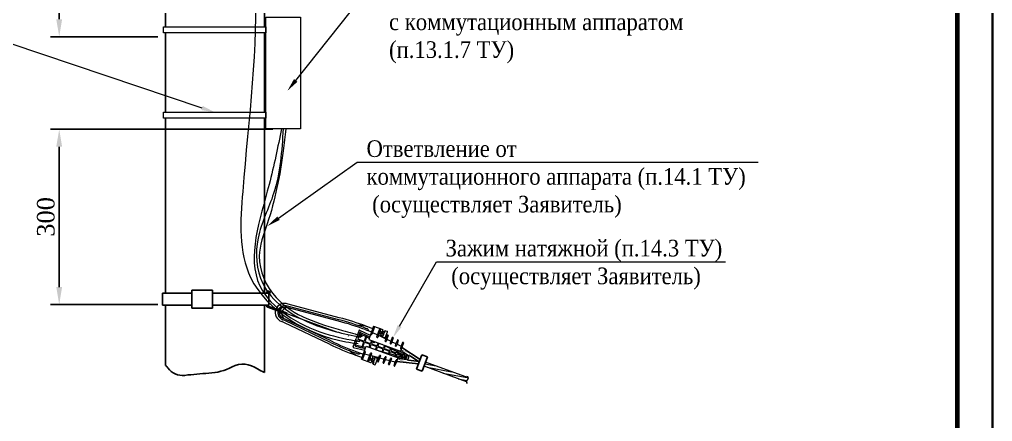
# Model space of a CAD drawing. Header units: millimetres. Extents: x 2174 to 9129, y 1758 to 2055.
# Drawn here: x 6655 to 6793.7, y 1891.5 to 1948.9 of the extents above; entities that cross this region are included whole.
import ezdxf
from ezdxf import colors
from ezdxf.entities.mleader import LeaderData, LeaderLine
from ezdxf.math import Vec2, Vec3

# ---------------------------------------------------------------- set-up
doc = ezdxf.new("R2010")
doc.units = ezdxf.units.MM
doc.set_wipeout_variables(frame=1)
doc.linetypes.add('CENTER2', pattern=[28.575, 19.05, -3.175, 3.175, -3.175])
doc.layers.add('обводка', color=5, linetype='Continuous', lineweight=50)
doc.layers.add('Оси', color=3, linetype='CENTER2', lineweight=25)
doc.layers.add('П', color=7, linetype='Continuous')
doc.layers.add('Чертеж', color=7, linetype='Continuous')
doc.styles.get("Standard").update_dxf_attribs({"font": 'Arial.ttf'})
doc.styles.add('стиль1', font='Times New Roman.ttf', dxfattribs={"width": 0.9, "height": 2})
doc.dimstyles.new('ISO-25', dxfattribs={"dimtxt": 2.5, "dimasz": 2.5, "dimexe": 1.25, "dimexo": 0.625, "dimtad": 1, "dimtxsty": 'Standard', "dimcen": 2.5, "dimadec": 0, "dimazin": 0, "dimtfac": 1, "dimtmove": 0, "dimatfit": 3, "dimfxl": 1, "dimarcsym": 0})

# ---------------------------------------------------------------- blocks, each defined once
blk = doc.blocks.new('*D47')
at = {"color": 0, "lineweight": -2, "transparency": 16777216}
for p, q in [((6691.16, 1971.43), (6659.46, 1971.43)), ((6660.71, 1968.93), (6660.71, 1948.92)), ((6674.78, 1946.42), (6659.46, 1946.42))]:
    blk.add_line(p, q, dxfattribs=at)
at = {"color": 0, "transparency": 16777216}
for points in [[(6660.29, 1968.93), (6661.12, 1968.93), (6660.71, 1971.43)], [(6660.29, 1948.92), (6661.12, 1948.92), (6660.71, 1946.42)]]:
    blk.add_solid(points, dxfattribs=at)
at = {"layer": 'Defpoints', "color": 0, "transparency": 16777216}
for p in [(6691.78, 1971.43), (6660.71, 1946.42), (6675.41, 1946.42)]:
    blk.add_point(p, dxfattribs=at)
at = {"color": 0, "transparency": 16777216, "insert": (6658.81, 1958.93), "char_height": 2.5, "attachment_point": 5, "rotation": 90}
blk.add_mtext('{\\fTimes New Roman|b0|i0|c204|p18;300}', dxfattribs=at)
blk = doc.blocks.new('*D48')
at = {"color": 0, "lineweight": -2, "transparency": 16777216}
for p, q in [((6691.16, 1933.23), (6659.46, 1933.23)), ((6660.71, 1930.73), (6660.71, 1910.73)), ((6674.78, 1908.23), (6659.46, 1908.23))]:
    blk.add_line(p, q, dxfattribs=at)
at = {"color": 0, "transparency": 16777216}
for points in [[(6660.29, 1930.73), (6661.12, 1930.73), (6660.71, 1933.23)], [(6660.29, 1910.73), (6661.12, 1910.73), (6660.71, 1908.23)]]:
    blk.add_solid(points, dxfattribs=at)
at = {"layer": 'Defpoints', "color": 0, "transparency": 16777216}
for p in [(6691.78, 1933.23), (6660.71, 1908.23), (6675.41, 1908.23)]:
    blk.add_point(p, dxfattribs=at)
at = {"color": 0, "transparency": 16777216, "insert": (6658.81, 1920.73), "char_height": 2.5, "attachment_point": 5, "rotation": 90}
blk.add_mtext('{\\fTimes New Roman|b0|i0|c204|p18;300}', dxfattribs=at)

msp = doc.modelspace()

# ---------------------------------------------------------------- linework, layer by layer
at = {"color": 0, "linetype": 'Continuous'}
for p, q in [((6689.968, 2015.004), (6689.955, 1947.812)), ((6675.847, 1976.555), (6675.847, 1947.812)), ((6675.847, 1946.957), (6675.847, 1935.654)), ((6689.955, 1946.957), (6689.955, 1935.654)), ((6675.847, 1934.799), (6675.847, 1909.85)), ((6689.955, 1934.799), (6689.955, 1909.85)), ((6675.406, 1909.85), (6679.596, 1909.85)), ((6679.596, 1910.278), (6682.55, 1910.278)), ((6682.55, 1909.85), (6690.568, 1909.85)), ((6675.406, 1908.137), (6679.596, 1908.137)), ((6675.847, 1908.137), (6675.847, 1899.552)), ((6682.55, 1908.137), (6690.568, 1908.137)), ((6689.955, 1908.137), (6689.955, 1898.554)), ((6679.596, 1907.708), (6682.55, 1907.708))]:
    msp.add_line(p, q, dxfattribs=at)
at = {"color": 0}
for p, q in [((6675.406, 1908.137), (6675.406, 1909.85)), ((6679.596, 1910.278), (6679.596, 1907.708)), ((6682.55, 1910.278), (6682.55, 1907.708)), ((6689.968, 1909.888), (6689.968, 1909.85)), ((6690.256, 1909.888), (6690.256, 1909.85)), ((6690.427, 1909.888), (6690.427, 1909.85)), ((6690.512, 1909.974), (6690.512, 1909.974)), ((6690.568, 1909.85), (6690.568, 1908.137)), ((6690.598, 1909.888), (6690.598, 1909.85)), ((6690.598, 1909.85), (6690.769, 1909.85)), ((6690.769, 1909.888), (6690.769, 1909.85)), ((6690.256, 1908.137), (6690.256, 1908.098)), ((6690.256, 1908.137), (6690.256, 1908.098)), ((6690.427, 1908.137), (6690.427, 1908.098)), ((6690.427, 1908.137), (6690.427, 1908.098)), ((6690.483, 1908.018), (6693.212, 1907.024)), ((6690.425, 1907.857), (6693.153, 1906.863)), ((6693.212, 1907.024), (6693.153, 1906.863)), ((6712.01, 1900.063), (6709.41, 1901.759)), ((6712.128, 1900.386), (6709.547, 1902.13)), ((6711.631, 1899.022), (6712.368, 1901.048)), ((6713.174, 1900.754), (6712.368, 1901.048)), ((6711.901, 1899.768), (6708.804, 1900.106)), ((6712.02, 1900.091), (6708.941, 1900.478)), ((6712.437, 1898.729), (6713.174, 1900.754)), ((6712.437, 1898.729), (6711.631, 1899.022))]:
    msp.add_line(p, q, dxfattribs=at)
at = {"lineweight": 0}
for points in [[(6690.157, 1949.226), (6695.083, 1949.226), (6695.083, 1933.294), (6690.157, 1933.294)], [(6675.57, 1947.812), (6690.164, 1947.812), (6690.164, 1946.957), (6675.57, 1946.957)], [(6675.57, 1935.654), (6690.164, 1935.654), (6690.164, 1934.799), (6675.57, 1934.799)]]:
    msp.add_lwpolyline(points, close=True, dxfattribs=at)
at = {"color": 0, "linetype": 'Continuous'}
msp.add_lwpolyline([(6675.842, 1899.557, -0.0674862), (6676.192, 1899.189, 0.2718655), (6678.595, 1898.138, -0.0158369), (6682.04, 1898.437, 0.1065934), (6685.349, 1899.343, -0.2890027), (6688.949, 1899.044, 0.0444), (6689.949, 1898.557, 0.0444)], format="xyb", dxfattribs=at)
at = {"color": 0, "linetype": 'Continuous', "lineweight": 20}
for points in [[(6706.12, 1900.256), (6706.062, 1900.709)], [(6712.812, 1899.759), (6714.412, 1899.477), (6714.412, 1899.477)], [(6719.023, 1897.759), (6712.909, 1900.024)], [(6718.731, 1897.193), (6712.699, 1899.447)], [(6713.148, 1899.284), (6716.625, 1898.634), (6716.625, 1898.634)], [(6715.361, 1898.441), (6718.823, 1897.837), (6718.823, 1897.837)], [(6717.559, 1897.644), (6718.793, 1897.424)]]:
    msp.add_lwpolyline(points, dxfattribs=at)
at = {"color": 0}
for centre, radius, start, end in [((6690.512, 1909.888), 0.257, 0, 180), ((6690.512, 1909.888), 0.0857, 0, 180), ((6690.512, 1908.098), 0.257, 180, 250), ((6690.512, 1908.098), 0.257, 180, 250), ((6690.512, 1908.098), 0.0857, 180, 250), ((6690.512, 1908.098), 0.0857, 180, 250)]:
    msp.add_arc(centre, radius, start, end, dxfattribs=at)
at = {"lineweight": 0}
for points in [[(6696.657, 2022.042), (6687.585, 2010.525), (6684.17, 1991.295), (6688.562, 1954.748), (6686.851, 1924.37), (6687.989, 1912.092), (6701.543, 1902.929), (6703.319, 1902.675)], [(6692.378, 1933.294), (6690.611, 1925.334), (6689.304, 1910.881), (6698.546, 1904.124), (6703.55, 1902.952)], [(6692.625, 1933.313), (6691.257, 1924.065), (6689.051, 1917.71), (6689.718, 1911.252), (6696.436, 1905.615), (6703.672, 1903.56)], [(6692.978, 1933.265), (6692.624, 1930.147), (6690.34, 1919.723), (6689.214, 1915.127), (6691.627, 1909.231), (6701.084, 1904.538), (6703.914, 1903.734)]]:
    msp.add_spline(points, degree=3, dxfattribs=at)
at = {"color": 0, "linetype": 'Continuous', "lineweight": 20}
for points in [[(6718.902, 1897.516), (6718.81, 1897.471), (6718.748, 1897.379), (6718.732, 1897.271), (6718.732, 1897.271), (6718.716, 1897.163), (6718.761, 1897.055), (6718.838, 1896.993)], [(6718.887, 1897.517), (6718.98, 1897.578), (6719.026, 1897.685), (6719.012, 1897.793), (6719.012, 1897.793), (6718.981, 1897.901), (6718.89, 1897.994), (6718.782, 1897.994)]]:
    msp.add_open_spline(points, degree=3, knots=[0, 0, 0, 0, 0.125, 0.125, 0.125, 0.125001, 1, 1, 1, 1], dxfattribs=at)
at = {"layer": 'обводка', "color": 0, "lineweight": 15, "ltscale": 0.5}
for p, q in [((6700.537, 1906.072), (6693.246, 1907.996)), ((6700.613, 1906.359), (6693.314, 1908.288)), ((6700.484, 1905.867), (6693.201, 1907.788)), ((6692.804, 1905.645), (6692.527, 1905.777)), ((6692.851, 1905.951), (6692.594, 1906.074)), ((6692.887, 1906.169), (6692.685, 1906.266)), ((6699.226, 1902.576), (6692.804, 1905.645)), ((6699.354, 1902.844), (6692.851, 1905.951)), ((6699.445, 1903.035), (6692.887, 1906.169)), ((6703.458, 1904.566), (6703.021, 1903.375)), ((6703.562, 1904.234), (6703.242, 1903.362)), ((6703.512, 1904.097), (6704.395, 1903.673)), ((6703.516, 1904.589), (6705.031, 1903.862)), ((6703.62, 1904.257), (6704.461, 1903.853)), ((6704.461, 1903.853), (6704.158, 1903.026)), ((6704.577, 1903.798), (6704.277, 1902.982)), ((6704.295, 1904.67), (6705.205, 1904.336)), ((6704.368, 1904.869), (6704.562, 1904.798)), ((6704.471, 1905.148), (6705.381, 1904.814)), ((6704.577, 1903.798), (6704.943, 1903.622)), ((6705.497, 1905.133), (6704.811, 1903.261)), ((6705.651, 1905.059), (6705.248, 1903.961)), ((6705.359, 1904.262), (6706.05, 1903.93)), ((6705.497, 1905.133), (6706.811, 1904.651)), ((6705.497, 1905.133), (6705.651, 1905.059)), ((6706.342, 1904.727), (6705.94, 1903.629)), ((6706.496, 1904.653), (6706.094, 1903.555)), ((6706.204, 1903.857), (6707.241, 1903.358)), ((6706.342, 1904.727), (6706.496, 1904.653)), ((6706.343, 1904.235), (6706.401, 1904.394)), ((6706.416, 1904.434), (6706.345, 1904.241)), ((6706.368, 1904.181), (6706.41, 1904.165)), ((6706.486, 1903.867), (6706.807, 1903.749)), ((6706.636, 1904.048), (6706.645, 1904.072)), ((6706.728, 1904.301), (6706.664, 1904.124)), ((6707.177, 1904.503), (6706.728, 1904.301)), ((6706.734, 1904.318), (6706.752, 1904.311)), ((6706.737, 1904.324), (6706.837, 1904.596)), ((6706.954, 1903.931), (6706.963, 1903.955)), ((6707.055, 1904.207), (6707.155, 1904.479)), ((6707.156, 1903.497), (6707.474, 1904.363)), ((6707.156, 1903.497), (6707.474, 1904.363)), ((6707.21, 1904.505), (6707.449, 1904.417)), ((6707.449, 1903.867), (6707.241, 1903.358)), ((6707.57, 1903.82), (6707.395, 1903.285)), ((6707.505, 1903.89), (6707.546, 1903.872)), ((6702.584, 1902.185), (6703.021, 1903.375)), ((6702.879, 1902.371), (6703.198, 1903.242)), ((6702.904, 1903.057), (6703.103, 1902.984)), ((6702.929, 1902.507), (6703.877, 1902.259)), ((6703.138, 1903.694), (6703.337, 1903.621)), ((6703.198, 1903.242), (6704.114, 1902.907)), ((6703.242, 1903.362), (6704.158, 1903.026)), ((6703.811, 1902.079), (6704.114, 1902.907)), ((6703.935, 1902.047), (6704.234, 1902.863)), ((6704.019, 1902.648), (6704.139, 1902.604)), ((6704.234, 1902.863), (6705.03, 1902.571)), ((6704.253, 1903.285), (6704.372, 1903.241)), ((6704.277, 1902.982), (6705.074, 1902.69)), ((6704.511, 1903.618), (6704.877, 1903.442)), ((6704.811, 1903.261), (6709.351, 1901.596)), ((6704.877, 1902.153), (6705.03, 1902.571)), ((6704.996, 1902.109), (6705.15, 1902.527)), ((6705.227, 1903.108), (6705.074, 1902.69)), ((6705.15, 1902.527), (6705.946, 1902.235)), ((6705.169, 1902.949), (6705.288, 1902.905)), ((6705.347, 1903.064), (6705.193, 1902.646)), ((6705.193, 1902.646), (6705.99, 1902.354)), ((6706.143, 1902.772), (6705.99, 1902.354)), ((6706.085, 1902.613), (6706.204, 1902.569)), ((6706.263, 1902.729), (6706.109, 1902.31)), ((6706.687, 1902.573), (6707.046, 1902.401)), ((6706.79, 1903.622), (6707.098, 1903.474)), ((6707.059, 1902.437), (6706.906, 1902.018)), ((6707.241, 1903.358), (6707.131, 1903.057)), ((6707.395, 1903.285), (6707.284, 1902.983)), ((6707.395, 1903.285), (6707.968, 1903.009)), ((6707.968, 1903.009), (6707.858, 1902.708)), ((6708.176, 1903.518), (6707.968, 1903.009)), ((6708.122, 1902.936), (6708.011, 1902.634)), ((6708.297, 1903.471), (6708.122, 1902.936)), ((6708.122, 1902.936), (6708.696, 1902.66)), ((6708.232, 1903.541), (6708.273, 1903.523)), ((6708.696, 1902.66), (6708.585, 1902.359)), ((6708.903, 1903.169), (6708.696, 1902.66)), ((6708.849, 1902.586), (6708.739, 1902.285)), ((6709.024, 1903.122), (6708.849, 1902.586)), ((6708.849, 1902.586), (6709.431, 1902.307)), ((6708.959, 1903.192), (6709.001, 1903.174)), ((6709.638, 1902.816), (6709.431, 1902.307)), ((6709.76, 1902.769), (6709.584, 1902.233)), ((6709.694, 1902.839), (6709.736, 1902.821)), ((6702.614, 1902.129), (6704.24, 1901.704)), ((6702.908, 1902.315), (6703.811, 1902.079)), ((6703.054, 1901.285), (6703.247, 1901.214)), ((6703.127, 1901.484), (6704.037, 1901.15)), ((6703.774, 1900.434), (6704.461, 1902.305)), ((6703.935, 1902.047), (6704.328, 1901.944)), ((6703.939, 1900.391), (6704.342, 1901.488)), ((6704, 1902.227), (6704.394, 1902.124)), ((6704.231, 1901.187), (6704.973, 1900.993)), ((6704.461, 1902.305), (6709, 1900.64)), ((6704.681, 1900.197), (6705.084, 1901.295)), ((6704.846, 1900.154), (6705.249, 1901.252)), ((6704.935, 1902.312), (6705.055, 1902.268)), ((6705.793, 1901.817), (6705.946, 1902.235)), ((6705.851, 1901.976), (6705.97, 1901.932)), ((6705.912, 1901.773), (6706.065, 1902.191)), ((6706.065, 1902.191), (6706.862, 1901.899)), ((6706.109, 1902.31), (6706.906, 1902.018)), ((6706.336, 1901.617), (6706.722, 1901.517)), ((6706.709, 1901.481), (6706.862, 1901.899)), ((6706.767, 1901.64), (6706.886, 1901.596)), ((6706.828, 1901.437), (6706.981, 1901.855)), ((6706.845, 1901.485), (6707.67, 1901.269)), ((6706.981, 1901.855), (6707.778, 1901.563)), ((6707.001, 1902.277), (6707.12, 1902.233)), ((6707.178, 1902.393), (6707.025, 1901.975)), ((6707.025, 1901.975), (6707.822, 1901.683)), ((6707.161, 1902.345), (6707.929, 1901.976)), ((6707.624, 1901.145), (6707.778, 1901.563)), ((6707.683, 1901.304), (6707.802, 1901.26)), ((6707.744, 1901.101), (6707.897, 1901.519)), ((6707.794, 1901.237), (6708.618, 1901.022)), ((6707.975, 1902.101), (6707.822, 1901.683)), ((6707.897, 1901.519), (6708.694, 1901.227)), ((6707.916, 1901.941), (6708.036, 1901.898)), ((6708.094, 1902.057), (6707.941, 1901.639)), ((6707.941, 1901.639), (6708.737, 1901.347)), ((6708.045, 1901.921), (6708.813, 1901.552)), ((6708.55, 1901.89), (6708.879, 1901.732)), ((6708.552, 1900.842), (6708.694, 1901.227)), ((6708.676, 1900.81), (6708.813, 1901.183)), ((6708.879, 1901.732), (6708.737, 1901.347)), ((6708.813, 1901.183), (6709.61, 1900.891)), ((6708.832, 1901.606), (6708.952, 1901.562)), ((6708.994, 1901.677), (6708.857, 1901.303)), ((6708.857, 1901.303), (6709.653, 1901.011)), ((6708.928, 1901.497), (6709.696, 1901.128)), ((6708.994, 1901.677), (6709.762, 1901.308)), ((6709.431, 1902.307), (6709.32, 1902.006)), ((6709.584, 1902.233), (6709.351, 1901.596)), ((6709.41, 1901.759), (6710.388, 1901.289)), ((6709.762, 1901.308), (6709.653, 1901.011)), ((6709.748, 1901.27), (6709.868, 1901.226)), ((6709.877, 1901.252), (6709.773, 1900.967)), ((6709.811, 1901.072), (6710.296, 1900.84)), ((6709.877, 1901.252), (6710.202, 1901.097)), ((6710.142, 1901.125), (6710.538, 1900.976)), ((6702.952, 1901.006), (6703.862, 1900.672)), ((6703.774, 1900.434), (6705.088, 1899.952)), ((6703.774, 1900.434), (6703.939, 1900.391)), ((6704.681, 1900.197), (6704.846, 1900.154)), ((6704.926, 1900.373), (6704.997, 1900.565)), ((6704.999, 1900.572), (6704.941, 1900.412)), ((6705.054, 1900.597), (6705.096, 1900.581)), ((6705.138, 1900.95), (6706.251, 1900.66)), ((6705.243, 1900.25), (6705.143, 1899.977)), ((6705.216, 1900.175), (6705.233, 1900.169)), ((6705.222, 1900.193), (6705.286, 1900.369)), ((6705.433, 1899.748), (6705.222, 1900.193)), ((6705.344, 1900.525), (6705.335, 1900.501)), ((6705.337, 1900.673), (6705.638, 1900.563)), ((6705.532, 1900.053), (6705.432, 1899.78)), ((6705.457, 1899.726), (6705.696, 1899.638)), ((6705.633, 1900.329), (6705.624, 1900.304)), ((6705.708, 1900.671), (6706.039, 1900.584)), ((6706.068, 1900.529), (6705.751, 1899.663)), ((6706.068, 1900.529), (6705.751, 1899.663)), ((6706.081, 1900.138), (6706.251, 1900.66)), ((6706.109, 1900.084), (6706.152, 1900.07)), ((6706.204, 1900.095), (6706.416, 1900.617)), ((6706.251, 1900.66), (6706.362, 1900.961)), ((6706.416, 1900.617), (6706.527, 1900.918)), ((6706.416, 1900.617), (6707.032, 1900.456)), ((6706.862, 1899.934), (6707.032, 1900.456)), ((6706.889, 1899.88), (6706.933, 1899.867)), ((6706.984, 1899.891), (6707.197, 1900.413)), ((6707.032, 1900.456), (6707.143, 1900.757)), ((6707.197, 1900.413), (6707.307, 1900.714)), ((6707.197, 1900.413), (6707.813, 1900.252)), ((6707.642, 1899.73), (6707.813, 1900.252)), ((6707.67, 1899.676), (6707.713, 1899.663)), ((6707.765, 1899.687), (6707.977, 1900.209)), ((6707.813, 1900.252), (6707.923, 1900.554)), ((6707.977, 1900.209), (6708.088, 1900.511)), ((6707.977, 1900.209), (6708.602, 1900.046)), ((6708.199, 1900.934), (6708.552, 1900.842)), ((6708.431, 1899.524), (6708.602, 1900.046)), ((6708.554, 1899.482), (6708.767, 1900.003)), ((6708.599, 1900.968), (6708.718, 1900.925)), ((6708.602, 1900.046), (6708.712, 1900.348)), ((6708.676, 1900.81), (6709.501, 1900.594)), ((6708.742, 1900.99), (6709.567, 1900.774)), ((6708.767, 1900.003), (6709, 1900.64)), ((6708.941, 1900.478), (6709.99, 1900.204)), ((6709.501, 1900.594), (6709.61, 1900.891)), ((6709.515, 1900.632), (6709.634, 1900.589)), ((6709.624, 1900.562), (6709.729, 1900.848)), ((6709.624, 1900.562), (6709.972, 1900.471)), ((6709.624, 1900.562), (6709.972, 1900.471)), ((6709.69, 1900.742), (6710.21, 1900.606)), ((6709.729, 1900.848), (6710.244, 1900.659)), ((6709.773, 1900.967), (6710.288, 1900.778)), ((6709.909, 1900.488), (6710.307, 1900.346)), ((6708.459, 1899.471), (6708.502, 1899.457))]:
    msp.add_line(p, q, dxfattribs=at)
msp.add_circle((6703.703, 1903.757), 0.127, dxfattribs=at)
for centre, radius, start, end in [((6692.794, 1907.08), 1.315, 66.72865, 159.86115), ((6692.876, 1907.042), 1.023, 68.81343, 159.42678), ((6692.794, 1907.08), 1.315, 159.86115, 252.99365), ((6692.882, 1907.056), 1.023, 160.29551, 253.68585), ((6692.915, 1907.106), 0.871, 164.16306, 254.71914), ((6692.87, 1906.983), 0.871, 67.67975, 155.55923), ((6693.309, 1906.936), 0.916, 162.50261, 227.07771), ((6693.336, 1906.813), 0.985, 97.90498, 156.11241), ((6692.161, 1905.012), 0.848, 64.45486, 72.99365), ((6689.697, 1864.846), 42.415, 69.86823, 75.26743), ((6689.697, 1864.846), 42.627, 69.86823, 75.26743), ((6689.697, 1864.846), 42.924, 69.86823, 75.26743), ((6703.628, 1901.839), 3.4, 72.27485, 94.6675), ((6703.497, 1904.551), 0.0424, 64.34967, 159.86115), ((6703.602, 1904.219), 0.0424, 64.34967, 159.86115), ((6704.444, 1904.454), 0.364, 4.51988, 71.16712), ((6705.197, 1904.051), 0.103, 188.80132, 299.89802), ((6706.385, 1904.227), 0.0424, 159.86115, 231.99694), ((6706.47, 1904.335), 0.18, 231.99694, 277.91536), ((6706.439, 1904.373), 0.0424, 87.72536, 159.86115), ((6707.004, 1903.572), 0.596, 129.75758, 162.98161), ((6706.433, 1904.236), 0.18, 41.80694, 87.72536), ((6706.52, 1903.978), 0.18, 51.94093, 97.93363), ((6706.702, 1904.476), 0.18, 221.78866, 267.78136), ((6706.596, 1904.062), 0.0424, 309.75758, 339.86115), ((6706.605, 1904.087), 0.0424, 339.86115, 51.94093), ((6706.704, 1904.11), 0.0424, 159.86115, 231.99694), ((6706.789, 1904.219), 0.18, 231.99694, 277.91536), ((6706.697, 1904.338), 0.0424, 267.78136, 339.86115), ((6706.757, 1904.257), 0.0424, 87.72536, 159.86115), ((6706.752, 1904.119), 0.18, 41.80694, 87.72536), ((6707.322, 1903.455), 0.596, 129.75758, 158.06095), ((6706.797, 1904.611), 0.0424, 339.86115, 69.86115), ((6706.838, 1903.861), 0.18, 51.94093, 97.93363), ((6707.021, 1904.359), 0.18, 221.78866, 267.78136), ((6706.914, 1903.945), 0.0424, 309.75758, 339.86115), ((6706.923, 1903.97), 0.0424, 339.86115, 51.94093), ((6707.015, 1904.221), 0.0424, 267.78136, 339.86115), ((6707.195, 1904.465), 0.0424, 69.86115, 159.86115), ((6707.434, 1904.377), 0.0424, 339.86115, 69.86115), ((6707.488, 1903.851), 0.0424, 67.10541, 157.78013), ((6707.53, 1903.833), 0.0424, 341.87877, 67.10541), ((6717.735, 1941.304), 42.924, 244.45486, 249.85406), ((6717.735, 1941.304), 42.627, 244.45486, 249.85406), ((6717.735, 1941.304), 42.415, 244.45486, 249.85406), ((6705.571, 1902.937), 0.127, 140.38993, 359.33237), ((6706.042, 1903.645), 0.103, 188.80132, 299.89802), ((6706.808, 1903.66), 0.0424, 155.47588, 244.34967), ((6707.117, 1903.512), 0.0424, 244.34967, 339.86115), ((6707.233, 1903.073), 0.103, 188.80132, 299.89802), ((6707.96, 1902.724), 0.103, 188.80132, 299.89802), ((6708.215, 1903.502), 0.0424, 67.10541, 157.78013), ((6708.257, 1903.484), 0.0424, 341.87877, 67.10541), ((6708.942, 1903.152), 0.0424, 67.10541, 157.78013), ((6708.984, 1903.135), 0.0424, 341.87877, 67.10541), ((6709.678, 1902.799), 0.0424, 67.10541, 157.78013), ((6709.719, 1902.782), 0.0424, 341.87877, 67.10541), ((6702.624, 1902.17), 0.0424, 159.86115, 255.37262), ((6702.918, 1902.356), 0.0424, 159.86115, 255.37262), ((6704.244, 1901.453), 0.103, 19.82427, 130.92098), ((6705.152, 1901.217), 0.103, 19.82427, 130.92098), ((6708.687, 1902.375), 0.103, 188.80132, 299.89802), ((6709.422, 1902.021), 0.103, 188.80132, 299.89802), ((6710.165, 1901.02), 0.0848, 30.30298, 64.34967), ((6709.88, 1900.854), 0.414, 349.46698, 30.30298), ((6709.88, 1900.854), 0.669, 340.33439, 40.63261), ((6704.983, 1900.404), 0.0424, 159.86115, 231.99694), ((6705.068, 1900.513), 0.18, 231.99694, 277.91536), ((6705.037, 1900.551), 0.0424, 87.72536, 159.86115), ((6705.031, 1900.413), 0.18, 41.80694, 87.72536), ((6705.103, 1899.991), 0.0424, 249.86115, 339.86115), ((6705.118, 1900.156), 0.18, 51.94093, 97.93363), ((6705.3, 1900.653), 0.18, 221.78866, 267.78136), ((6705.203, 1900.264), 0.0424, 339.86115, 51.94093), ((6705.272, 1900.207), 0.0424, 159.86115, 231.99694), ((6705.357, 1900.316), 0.18, 231.99694, 277.91536), ((6705.326, 1900.354), 0.0424, 87.72536, 159.86115), ((6705.295, 1900.516), 0.0424, 267.78136, 339.86115), ((6705.321, 1900.216), 0.18, 41.80694, 87.72536), ((6705.933, 1900.65), 0.596, 156.74069, 189.96472), ((6705.304, 1900.54), 0.0424, 339.86115, 9.96472), ((6705.407, 1899.959), 0.18, 51.94093, 97.93363), ((6705.472, 1899.766), 0.0424, 159.86115, 249.86115), ((6705.59, 1900.457), 0.18, 221.78866, 267.78136), ((6705.492, 1900.067), 0.0424, 339.86115, 51.94093), ((6705.584, 1900.319), 0.0424, 267.78136, 339.86115), ((6706.222, 1900.454), 0.596, 161.66134, 189.96472), ((6705.593, 1900.343), 0.0424, 339.86115, 9.96472), ((6705.697, 1900.63), 0.0424, 75.37262, 164.24641), ((6705.711, 1899.678), 0.0424, 249.86115, 339.86115), ((6706.028, 1900.543), 0.0424, 339.86115, 75.37262), ((6706.122, 1900.124), 0.0424, 161.94216, 252.61689), ((6706.165, 1900.111), 0.0424, 252.61689, 337.84353), ((6706.43, 1900.883), 0.103, 19.82427, 130.92098), ((6706.902, 1899.921), 0.0424, 161.94216, 252.61689), ((6706.945, 1899.907), 0.0424, 252.61689, 337.84353), ((6707.21, 1900.679), 0.103, 19.82427, 130.92098), ((6707.683, 1899.717), 0.0424, 161.94216, 252.61689), ((6707.726, 1899.703), 0.0424, 252.61689, 337.84353), ((6707.991, 1900.476), 0.103, 19.82427, 130.92098), ((6708.78, 1900.27), 0.103, 19.82427, 130.92098), ((6709.994, 1900.553), 0.0848, 255.37262, 289.41932), ((6709.994, 1900.553), 0.0848, 255.37262, 289.41932), ((6709.884, 1900.864), 0.669, 279.08969, 339.3879), ((6709.884, 1900.864), 0.414, 289.41932, 330.25531), ((6708.472, 1899.511), 0.0424, 161.94216, 252.61689), ((6708.515, 1899.498), 0.0424, 252.61689, 337.84353)]:
    msp.add_arc(centre, radius, start, end, dxfattribs=at)
for points in [[(6703.145, 1900.935), (6702.543, 1901.27), (6702.047, 1901.669)], [(6703.247, 1901.214), (6703.44, 1901.194), (6703.579, 1901.249), (6703.639, 1901.296)]]:
    msp.add_spline(points, degree=3, dxfattribs=at)
at = {"layer": 'Оси', "color": 0, "lineweight": 15, "ltscale": 0.5}
msp.add_line((6691.428, 1907.581), (6701.91, 1903.737), dxfattribs=at)
at = {"layer": 'П', "linetype": 'Continuous', "lineweight": 30}
for points in [[(6583.703, 1758.4), (6793.703, 1758.4), (6793.703, 2055.4), (6583.703, 2055.4)], [(6583.703, 2055.4), (6793.703, 2055.4), (6793.703, 1758.4), (6583.703, 1758.4)]]:
    msp.add_lwpolyline(points, close=True, dxfattribs=at)
at = {"layer": 'Чертеж', "linetype": 'Continuous', "lineweight": 70}
msp.add_lwpolyline([(6603.703, 1763.4), (6788.703, 1763.4), (6788.703, 2050.4), (6603.703, 2050.4)], close=True, dxfattribs=at)

# ---------------------------------------------------------------- dimensions: what is measured, and where the dimension line sits
at = {"color": 0}
for base, p1, p2, picture, middle in [((6660.706, 1946.425), (6691.782, 1971.431), (6675.406, 1946.425), '*D47', (6658.81, 1958.928)), ((6660.706, 1908.228), (6691.782, 1933.235), (6675.406, 1908.228), '*D48', (6658.81, 1920.731))]:
    dim = msp.add_linear_dim(base=base, p1=p1, p2=p2, angle=90, text='{\\fTimes New Roman|b0|i0|c204|p18;300}', dimstyle='ISO-25', override={"dimtmove": 1}, dxfattribs=at)
    dim.commit()
    dim.dimension.update_dxf_attribs({"geometry": picture, "text_midpoint": middle})

# ---------------------------------------------------------------- leaders
at = {"color": 0, "linetype": 'ByBlock', "lineweight": -2}
ml = msp.add_multileader_mtext('Standard', dxfattribs=at)
ml.set_content('\\A1;4\\PРаспределительная коробка \\Pс коммутационным аппаратом (п.13.1.7 ТУ)\\P ', style='стиль1')
ml.set_leader_properties(linetype='ByLayer', lineweight=18)
ml.build(insert=Vec2(0, 0))
ml.multileader.update_dxf_attribs({"text_left_attachment_type": 6, "text_right_attachment_type": 6, "dogleg_length": 0.386, "arrow_head_size": 1.9})
ctx = ml.context
ctx.base_point, ctx.char_height, ctx.arrow_head_size, ctx.landing_gap_size, ctx.plane_origin, ctx.plane_x_axis, ctx.plane_y_axis = Vec3(6706.758, 1955.279), 2.375, 1.9, 0.95, Vec3(7110.185, 1965.558), Vec3(1, 0, 0), Vec3(0, 1, 0)
ctx.left_attachment, ctx.right_attachment = 6, 6
notes = []
notes.append((ctx, [(0, (1, 1, 0), (6706.391, 1955.279), (1, 0, 0), 0.367, [(0, [(6693.225, 1938.706)], 0, [])])]))
ctx.mtext.insert, ctx.mtext.text_direction, ctx.mtext.width, ctx.mtext.flow_direction = Vec3(6707.708, 1957.654), Vec3(1, 0, 0), 51.59939, 5
ml = msp.add_multileader_mtext('Standard', dxfattribs=at)
ml.set_content('\\A1;6\\PКрепление', style='стиль1')
ml.set_leader_properties(linetype='ByLayer', lineweight=18)
ml.build(insert=Vec2(0, 0))
ml.multileader.update_dxf_attribs({"text_left_attachment_type": 6, "text_right_attachment_type": 6, "dogleg_length": 0.386, "arrow_head_size": 1.9})
ctx = ml.context
ctx.base_point, ctx.char_height, ctx.arrow_head_size, ctx.landing_gap_size, ctx.plane_origin, ctx.plane_x_axis, ctx.plane_y_axis = Vec3(6637.055, 1945.445), 2.375, 1.9, 0.95, Vec3(7024.789, 1953.722), Vec3(1, 0, 0), Vec3(0, 1, 0)
ctx.left_attachment, ctx.right_attachment, ctx.text_align_type = 6, 6, 2
notes.append((ctx, [(1, (1, 1, 0), (6653.703, 1945.445), (-1, 0, 0), 0.367, [(0, [(6682.867, 1935.654)], 0, [])])]))
ctx.mtext.insert, ctx.mtext.text_direction, ctx.mtext.width, ctx.mtext.alignment, ctx.mtext.flow_direction = Vec3(6652.387, 1948.57), Vec3(1, 0, 0), 51.59939, 3, 5
for ctx, leaders in notes:
    for number, flags, end, landing, length, lines in leaders:
        leader = LeaderData()
        leader.index, (leader.has_last_leader_line, leader.has_dogleg_vector, leader.attachment_direction) = number, flags
        leader.last_leader_point, leader.dogleg_vector, leader.dogleg_length = Vec3(end), Vec3(landing), length
        for number, points, colour, breaks in lines:
            line = LeaderLine()
            line.index, line.vertices, line.color, line.breaks = number, Vec3.list(points), colors.encode_raw_color(colour), breaks
            leader.lines.append(line)
        ctx.leaders.append(leader)

# ---------------------------------------------------------------- next in the draw order: wipeouts: each hides what was drawn before it
at = {"color": 7, "true_color": 0xffffff}
msp.add_wipeout([(6708.941, 1900.478), (6709.101, 1900.445), (6709.918, 1900.34), (6710.329, 1900.297), (6710.073, 1900.098)], dxfattribs=at)

# ---------------------------------------------------------------- next in the draw order: wipeouts: each hides what was drawn before it
msp.add_wipeout([(6709.41, 1901.759), (6709.554, 1901.68), (6710.245, 1901.232), (6710.586, 1900.999), (6710.52, 1901.316)], dxfattribs=at)

# ---------------------------------------------------------------- next in the draw order: leaders
at = {"color": 0, "linetype": 'ByBlock', "lineweight": -2}
ml = msp.add_multileader_mtext('Standard', dxfattribs=at)
ml.set_content('{\\C256;Ответвление от \\P\\A1;коммутационного аппарата (п.14.1 ТУ)\\P (осуществляет Заявитель)}', style='стиль1')
ml.set_leader_properties(linetype='ByLayer', lineweight=18)
ml.build(insert=Vec2(0, 0))
ml.multileader.update_dxf_attribs({"text_left_attachment_type": 6, "text_right_attachment_type": 6, "dogleg_length": 5, "arrow_head_size": 1.9})
ctx = ml.context
ctx.base_point, ctx.char_height, ctx.arrow_head_size, ctx.landing_gap_size, ctx.plane_origin = Vec3(6703.549, 1928.522), 2.375, 1.9, 0.95, Vec3(6468.149, 1916.55)
ctx.left_attachment, ctx.right_attachment = 6, 6
notes = []
notes.append((ctx, [(1, (1, 1, 0), (6703.182, 1928.522), (1, 0), 0.367, [(0, [(6690.414, 1919.444)], 0, [])])]))
ctx.mtext.insert, ctx.mtext.flow_direction = Vec3(6704.499, 1931.654), 5
ml = msp.add_multileader_mtext('Standard', dxfattribs=at)
ml.set_content('{\\C256;Зажим натяжной\\A1; (п.14.3 ТУ)\\P (осуществляет Заявитель)}', style='стиль1')
ml.set_leader_properties(linetype='ByLayer', lineweight=18)
ml.build(insert=Vec2(0, 0))
ml.multileader.update_dxf_attribs({"text_left_attachment_type": 6, "text_right_attachment_type": 6, "dogleg_length": 5, "arrow_head_size": 1.9})
ctx = ml.context
ctx.base_point, ctx.char_height, ctx.arrow_head_size, ctx.landing_gap_size, ctx.plane_origin = Vec3(6714.817, 1914.335), 2.375, 1.9, 0.95, Vec3(6486.008, 1904.429)
ctx.left_attachment, ctx.right_attachment = 6, 6
notes.append((ctx, [(1, (1, 1, 0), (6714.451, 1914.335), (1, 0), 0.367, [(0, [(6708.273, 1903.523)], 0, [])])]))
ctx.mtext.insert, ctx.mtext.flow_direction = Vec3(6715.767, 1917.467), 5
for ctx, leaders in notes:
    for number, flags, end, landing, length, lines in leaders:
        leader = LeaderData()
        leader.index, (leader.has_last_leader_line, leader.has_dogleg_vector, leader.attachment_direction) = number, flags
        leader.last_leader_point, leader.dogleg_vector, leader.dogleg_length = Vec3(end), Vec3(landing), length
        for number, points, colour, breaks in lines:
            line = LeaderLine()
            line.index, line.vertices, line.color, line.breaks = number, Vec3.list(points), colors.encode_raw_color(colour), breaks
            leader.lines.append(line)
        ctx.leaders.append(leader)

doc.saveas('drawing.dxf')
